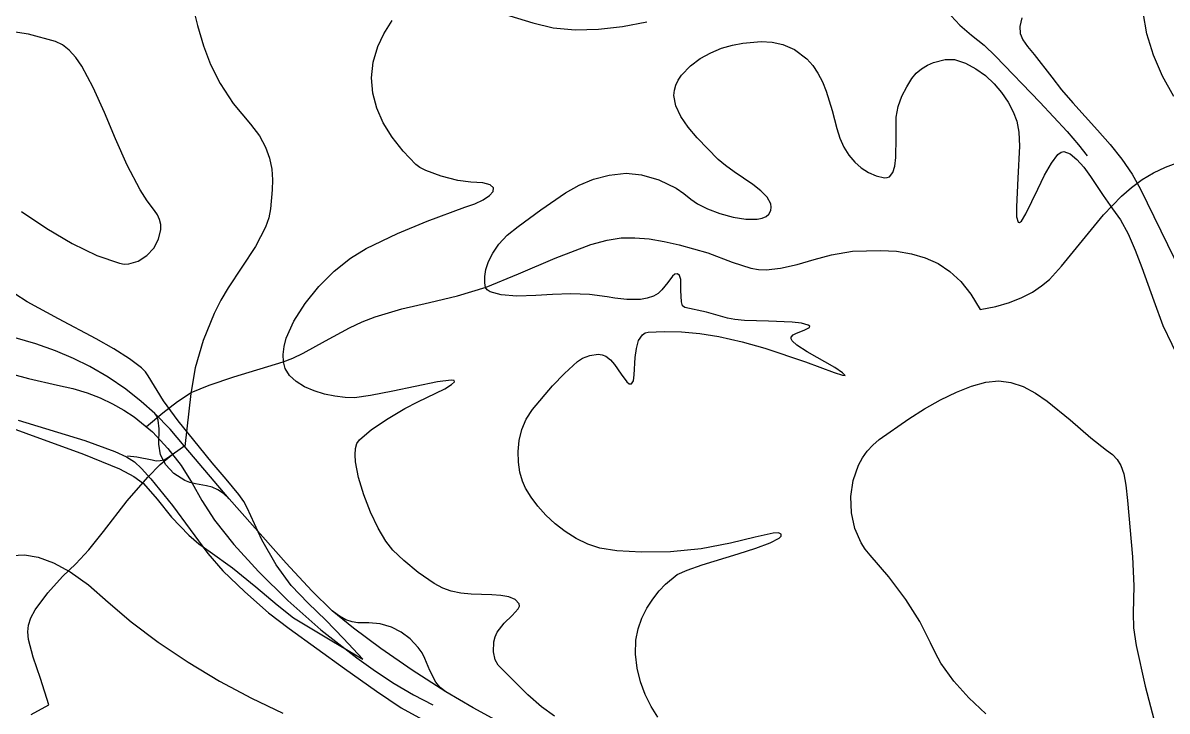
# Model space of a CAD drawing. Header units: millimetres. Extents: x 2 to 2848, y 1 to 2248.
# Drawn here: x 956.2 to 1150, y 591.8 to 708.3 of the extents above; entities that cross this region are included whole.
import ezdxf

# ---------------------------------------------------------------- set-up
doc = ezdxf.new("R2010")
doc.units = ezdxf.units.MM
for name, color, linetype in [('1000m', 7, 'CONTINUOUS'), ('100m', 7, 'CONTINUOUS'), ('200m', 7, 'CONTINUOUS'), ('500m', 7, 'CONTINUOUS'), ('8x', 7, 'CONTINUOUS'), ('8xx', 7, 'CONTINUOUS'), ('8xx淵', 7, 'CONTINUOUS'), ('8x淵', 7, 'CONTINUOUS'), ('州境', 7, 'CONTINUOUS'), ('河川・湖沼', 7, 'CONTINUOUS'), ('禾州市道', 7, 'CONTINUOUS'), ('鹽州線', 7, 'CONTINUOUS')]:
    doc.layers.add(name, color=color, linetype=linetype)

msp = doc.modelspace()

# ---------------------------------------------------------------- linework, layer by layer
at = {"layer": '1000m', "color": 1}
for points in [[(1151.140572, 695.816725), (1149.219468, 699.269934), (1147.681643, 702.801816), (1146.571477, 706.386146), (1145.93335, 709.9967), (1145.858396, 711.990139), (1146.053492, 713.878772), (1146.487077, 715.699075), (1147.12759, 717.487525), (1148.903156, 721.114766), (1151.1277, 725.0523)], [(1119.28976, 591.302688), (1116.407176, 594.027208), (1113.857965, 596.837755), (1111.681964, 599.889171), (1110.746366, 601.553594), (1109.91901, 603.3363), (1108.132152, 606.903727), (1105.721705, 610.680638), (1102.84877, 614.49353), (1099.67445, 618.1689), (1098.864427, 619.161538), (1098.164504, 620.254253), (1097.104221, 622.680313), (1096.512135, 625.327866), (1096.406783, 628.0777), (1096.806696, 630.810603), (1097.730411, 633.407363), (1098.394485, 634.617434), (1099.19646, 635.748766), (1100.138653, 636.786455), (1101.22338, 637.7156), (1106.22149, 641.229284), (1108.900606, 642.906185), (1111.612461, 644.435975), (1114.291577, 645.748293), (1116.872477, 646.772778), (1119.289684, 647.439068), (1121.47772, 647.6768), (1123.540238, 647.413051), (1125.610662, 646.686311), (1127.668166, 645.593344), (1129.69193, 644.230913), (1133.554941, 641.084708), (1137.03311, 638.0218), (1139.738583, 635.943984), (1140.737937, 635.171939), (1141.53741, 634.358075), (1142.163783, 633.337595), (1142.643837, 631.945703), (1143.004352, 630.017604), (1143.27211, 627.3885), (1143.27211, 627.3885), (1144.108506, 617.856513), (1144.358611, 612.955355), (1144.23613, 608.3156), (1144.286728, 605.873279), (1144.720392, 602.882578), (1146.289414, 595.984525), (1148.048191, 589.078409)]]:
    msp.add_lwpolyline(points, dxfattribs=at)
at = {"layer": '100m', "color": 1}
msp.add_lwpolyline([(954.395379, 639.660449), (956.6967, 638.8204), (966.486789, 635.278837), (972.591253, 632.751011), (975.009392, 631.47995), (976.64806, 630.2735), (978.945062, 627.645897), (981.399188, 624.613125), (984.298817, 621.524291), (986.005814, 620.067946), (987.93233, 618.7285), (991.734084, 616.020319), (995.661866, 612.7919), (999.257363, 609.736206), (1002.06226, 607.5462), (1008.508636, 603.64145), (1013.76342, 600.5425), (1010.509051, 604.027275), (1007.499315, 607.139106), (1004.50852, 610.058), (1001.663721, 613.03603), (999.126346, 616.499862), (996.700701, 620.765089), (994.19109, 626.1473), (993.605362, 627.240581), (992.782575, 628.436125), (990.65994, 631.04055), (988.29141, 633.773675), (986.14521, 636.4486), (982.497118, 640.8813), (980.008248, 644.262456), (977.43901, 648.533), (976.978455, 649.185344), (976.27853, 649.888606), (974.271937, 651.419114), (971.641975, 653.06698), (968.611388, 654.774662), (962.239309, 658.139305), (956.93765, 661.0527), (952.743774, 663.764378)], dxfattribs=at)
at = {"layer": '200m', "color": 1}
for points in [[(1034.073619, 710.859311), (1042.58581, 708.2542), (1046.037161, 707.427307), (1049.759247, 707.092866), (1053.683047, 707.191648), (1057.739539, 707.664425), (1061.859702, 708.451968)], [(1046.21582, 590.9155), (1044.059556, 592.513494), (1041.723929, 594.538875), (1036.68156, 599.5421), (1036.199746, 600.426239), (1035.912001, 601.812663), (1035.977823, 603.460405), (1036.193165, 604.306969), (1036.55671, 605.1285), (1037.723175, 606.659672), (1039.064724, 607.969125), (1040.082369, 609.054216), (1040.313793, 609.511799), (1040.27712, 609.9123), (1039.59147, 610.65739), (1038.530734, 611.112583), (1037.174432, 611.3549), (1035.602085, 611.461362), (1032.127339, 611.574811), (1030.383981, 611.73584), (1028.74266, 612.0691), (1027.305751, 612.599402), (1025.874782, 613.338512), (1023.135958, 615.21985), (1020.736775, 617.266487), (1018.88782, 619.0318), (1017.705623, 620.525552), (1016.398654, 622.735262), (1015.097052, 625.42308), (1013.930959, 628.35115), (1013.030515, 631.28162), (1012.525862, 633.976638), (1012.462626, 635.161522), (1012.54714, 636.198348), (1012.795672, 637.057385), (1013.22449, 637.7089), (1015.271166, 639.408633), (1018.054835, 641.290063), (1020.889534, 642.986936), (1023.0893, 644.133), (1027.641993, 646.33425), (1028.802371, 647.025938), (1029.31974, 647.4825), (1029.268081, 647.732933), (1028.719744, 647.802662), (1026.44109, 647.5145), (1018.837213, 645.925412), (1015.083709, 645.174064), (1012.34815, 644.8176), (1010.784648, 644.852468), (1009.069838, 645.055953), (1007.293395, 645.427311), (1005.544995, 645.9658), (1003.914315, 646.670676), (1002.491032, 647.541197), (1001.364822, 648.576619), (1000.62536, 649.7762), (1000.321773, 650.911707), (1000.265424, 652.152055), (1000.436524, 653.478591), (1000.815284, 654.872661), (1002.116626, 657.788789), (1004.011139, 660.751213), (1006.340511, 663.610703), (1008.94643, 666.218033), (1011.670583, 668.423974), (1014.35466, 670.0793), (1019.671103, 672.593203), (1024.703393, 674.703475), (1031.0838, 677.0511), (1032.758741, 677.652482), (1034.166703, 678.333708), (1035.219485, 679.04457), (1035.828885, 679.734863), (1035.906702, 680.354378), (1035.364734, 680.852911), (1034.114781, 681.180254), (1032.06864, 681.2862), (1029.86084, 681.573848), (1027.065251, 682.317638), (1024.446094, 683.296083), (1023.441497, 683.804088), (1022.76759, 684.2877), (1020.596184, 686.572246), (1018.745958, 688.924284), (1017.251295, 691.340856), (1016.146581, 693.819), (1015.466201, 696.355757), (1015.244539, 698.948166), (1015.515981, 701.593267), (1016.31491, 704.2881), (1017.330889, 706.41303), (1018.761005, 708.683863)], [(955.983553, 676.315), (960.257937, 673.441502), (964.5813, 670.908925), (968.748778, 668.890886), (972.55551, 667.561), (973.362199, 667.435109), (974.172319, 667.46572), (975.750292, 667.940561), (977.184309, 668.873743), (978.369246, 670.153487), (979.199984, 671.668015), (979.5714, 673.305545), (979.552011, 674.135506), (979.378372, 674.9543), (979.037342, 675.747956), (978.51578, 676.5025), (977.256437, 678.157189), (976.075062, 680.009497), (973.903329, 684.152792), (971.914807, 688.624032), (970.023721, 693.114862), (968.144299, 697.316929), (966.190765, 700.921877), (965.159402, 702.40407), (964.077347, 703.621352), (962.933877, 704.535176), (961.71827, 705.107), (957.158523, 706.337061), (953.417727, 706.940412)], [(954.33691, 618.099781), (956.463698, 618.212172), (958.812198, 617.816475), (961.394726, 616.8665), (964.223601, 615.316056), (967.31114, 613.118953), (970.66966, 610.229), (974.571938, 606.888182), (979.150128, 603.456527), (984.205615, 600.064904), (989.53978, 596.844188), (994.954008, 593.925247), (1000.249682, 591.438955)]]:
    msp.add_lwpolyline(points, dxfattribs=at)
at = {"layer": '500m', "color": 1}
for points in [[(1125.351556, 709.095322), (1125.018166, 707.67038), (1125.093299, 706.484019), (1125.543997, 705.391888), (1126.337303, 704.249633), (1127.440256, 702.912902), (1130.44327, 699.0786), (1132.088918, 696.943918), (1133.998629, 694.726467), (1138.216765, 690.074888), (1140.328451, 687.656572), (1142.310723, 685.187114), (1144.065213, 682.674421), (1145.49355, 680.1264), (1155.74439, 659.045)], [(1063.723327, 590.747408), (1062.589094, 592.530182), (1061.596517, 594.549387), (1060.795212, 596.744763), (1060.234795, 599.056048), (1059.964882, 601.422981), (1060.03509, 603.7853), (1060.402573, 605.663708), (1061.043889, 607.466567), (1061.894669, 609.161339), (1062.890545, 610.715487), (1063.967149, 612.096475), (1065.060113, 613.271764), (1067.03765, 614.8751), (1068.721335, 615.640807), (1071.230006, 616.504678), (1077.367641, 618.38245), (1080.319275, 619.324121), (1082.741231, 620.219497), (1084.294845, 621.032461), (1084.64019, 621.396754), (1084.64145, 621.7269), (1084.176211, 621.942205), (1083.250794, 621.893858), (1080.234879, 621.232637), (1076.02461, 620.196098), (1071.05089, 619.2371), (1065.902047, 618.735544), (1060.971678, 618.65875), (1056.801452, 618.900331), (1053.93304, 619.3539), (1051.862779, 620.043846), (1049.891333, 620.994542), (1048.040091, 622.157852), (1046.33044, 623.485637), (1044.783768, 624.929762), (1043.421462, 626.442089), (1042.26491, 627.974481), (1041.3355, 629.4788), (1040.796389, 630.709124), (1040.384814, 632.19883), (1040.134803, 633.880955), (1040.080386, 635.688537), (1040.255592, 637.554615), (1040.694448, 639.412227), (1041.430985, 641.194409), (1042.49923, 642.8342), (1045.916001, 646.809062), (1047.954708, 648.933542), (1050.11683, 650.9646), (1050.958544, 651.489081), (1052.236314, 651.972425), (1053.656447, 652.169306), (1054.328121, 652.083659), (1054.92525, 651.8344), (1055.699949, 651.221218), (1056.388178, 650.457919), (1057.546773, 648.79595), (1058.484128, 647.478456), (1058.895809, 647.145751), (1059.28334, 647.1354), (1059.592288, 647.651186), (1059.74446, 648.690836), (1059.91738, 651.625137), (1060.10758, 653.161493), (1060.47991, 654.50512), (1061.119094, 655.476872), (1061.565234, 655.767311), (1062.10986, 655.8976), (1064.813335, 656.00913), (1067.756447, 655.952687), (1070.866874, 655.691402), (1074.07229, 655.1884), (1078.017348, 654.285714), (1081.863889, 653.201745), (1088.731684, 650.895637), (1093.616199, 649.081436), (1094.983641, 648.61235), (1095.45796, 648.5705), (1094.991384, 649.048608), (1093.69811, 649.942862), (1089.04248, 652.5951), (1087.262825, 653.721162), (1086.476532, 654.457664), (1086.294065, 654.795778), (1086.32245, 655.0858), (1086.679018, 655.450228), (1087.225307, 655.762716), (1088.509421, 656.27255), (1089.419543, 656.696659), (1089.49834, 656.901991), (1089.20042, 657.1164), (1088.062139, 657.414611), (1086.461071, 657.597278), (1082.470992, 657.760025), (1078.43102, 657.892734), (1076.767585, 658.037854), (1075.54199, 658.2835), (1071.954925, 659.28985), (1068.33132, 660.0703), (1067.928989, 660.383519), (1067.725632, 661.046333), (1067.656429, 662.949937), (1067.604886, 664.839498), (1067.423605, 665.484758), (1067.05218, 665.7734), (1066.621845, 665.704338), (1066.222763, 665.403734), (1065.41349, 664.3421), (1064.41464, 663.056891), (1063.778585, 662.476818), (1063.01649, 662.0165), (1061.959649, 661.655367), (1060.816638, 661.459636), (1058.488716, 661.431887), (1056.465957, 661.66827), (1055.18159, 661.9038), (1052.17741, 662.282122), (1048.998024, 662.38885), (1045.89032, 662.300728), (1043.10119, 662.0945), (1039.87083, 661.982153), (1037.207697, 662.230275), (1035.356428, 662.747759), (1034.811692, 663.079042), (1034.56166, 663.4435), (1034.435916, 664.277096), (1034.444085, 665.317122), (1034.636305, 666.526025), (1035.062714, 667.86625), (1035.773449, 669.300244), (1036.818648, 670.790453), (1038.248449, 672.299323), (1040.11299, 673.7893), (1043.943333, 676.628442), (1048.127264, 679.510137), (1050.414109, 680.764615), (1052.864093, 681.786939), (1055.502129, 682.496178), (1058.35313, 682.8114), (1060.968223, 682.554586), (1063.909993, 681.687337), (1066.82337, 680.280445), (1068.158454, 679.396755), (1069.35329, 678.4047), (1070.471722, 677.629645), (1072.169132, 676.80118), (1074.237414, 676.022465), (1076.468461, 675.396662), (1078.654168, 675.026933), (1080.586428, 675.016439), (1081.392482, 675.178143), (1082.057134, 675.468341), (1082.554371, 675.899928), (1082.85818, 676.4858), (1082.938819, 677.054657), (1082.852661, 677.618733), (1082.250121, 678.733567), (1081.190907, 679.832339), (1079.815362, 680.917087), (1076.676665, 683.052664), (1075.194202, 684.107568), (1073.95679, 685.1566), (1070.384014, 688.78975), (1068.847903, 690.603098), (1067.615434, 692.407525), (1066.789198, 694.197955), (1066.471787, 695.969312), (1066.535951, 696.846252), (1066.765793, 697.71652), (1067.174139, 698.57948), (1067.77381, 699.4345), (1069.266928, 700.97073), (1070.930763, 702.219125), (1072.707453, 703.205113), (1074.539135, 703.954125), (1076.367947, 704.49159), (1078.136025, 704.842937), (1081.25853, 705.089), (1083.082279, 705.00485), (1084.929145, 704.62775), (1086.867203, 703.748225), (1088.96453, 702.1568), (1089.983463, 701.038682), (1090.859533, 699.725609), (1091.609764, 698.264163), (1092.251181, 696.700925), (1093.275669, 693.455403), (1094.06919, 690.3617), (1094.578853, 688.740053), (1095.259405, 687.243389), (1096.096178, 685.892453), (1097.074504, 684.707987), (1098.179714, 683.710736), (1099.397141, 682.921442), (1100.712115, 682.360849), (1102.10997, 682.0497), (1102.571425, 682.062846), (1102.957245, 682.219272), (1103.528359, 682.910825), (1103.876074, 684.022078), (1104.053149, 685.45075), (1104.106419, 688.851225), (1104.11025, 692.294), (1104.4096, 694.127808), (1105.059331, 695.866038), (1105.89667, 697.449748), (1106.75884, 698.82), (1107.509105, 699.741847), (1108.403232, 700.504659), (1109.390936, 701.113829), (1110.421931, 701.57475), (1112.41265, 702.073416), (1113.9731, 702.0438), (1115.851839, 701.428065), (1117.607815, 700.508597), (1119.222575, 699.338699), (1120.677666, 697.971675), (1121.954635, 696.460829), (1123.035027, 694.859466), (1123.90039, 693.220888), (1124.53227, 691.5984), (1124.865727, 689.758169), (1124.956648, 687.39802), (1124.721283, 681.990338), (1124.446981, 677.120086), (1124.489231, 675.431726), (1124.75455, 674.532), (1124.995492, 674.473108), (1125.300885, 674.71277), (1126.077549, 675.924048), (1128.102094, 680.128438), (1129.240089, 682.466702), (1130.388641, 684.525783), (1131.492809, 685.978256), (1132.01108, 686.374696), (1132.49765, 686.4967), (1133.565634, 686.104), (1134.701265, 685.157763), (1135.865255, 683.817119), (1137.018316, 682.2412), (1139.134505, 679.020063), (1140.73553, 676.7674), (1142.074645, 674.946972), (1143.360187, 672.566484), (1144.579972, 669.813954), (1145.721811, 666.8774), (1147.722912, 661.204291), (1149.266, 657.0513), (1152.280244, 650.740675)]]:
    msp.add_lwpolyline(points, dxfattribs=at)
at = {"layer": '8x', "color": 1}
msp.add_lwpolyline([(1036.93892, 589.8667), (1032.446419, 592.3023), (1027.86586, 595.0127), (1026.892082, 595.766222), (1026.152093, 596.640289), (1025.127252, 598.616562), (1024.29887, 600.67453), (1023.804455, 601.650714), (1023.17448, 602.5472), (1021.797088, 603.980083), (1020.295534, 605.135513), (1018.622565, 605.999136), (1016.73093, 606.5566), (1014.813564, 606.701797), (1012.938334, 606.7317), (1011.960325, 606.88443), (1010.925417, 607.225553), (1009.811131, 607.827475), (1008.59499, 608.7626), (1005.153163, 612.114267), (1000.787764, 616.783562), (991.15149, 627.7011), (990.205243, 628.618111), (989.246895, 629.242669), (988.283159, 629.645198), (987.320751, 629.896125), (985.426777, 630.224869), (984.50864, 630.443536), (983.61869, 630.7923), (981.793061, 631.987933), (980.416563, 633.474462), (979.540115, 635.154586), (979.21464, 636.931), (979.313288, 639.518987), (979.144091, 641.023511), (978.913282, 641.664051), (978.55011, 642.1675), (976.274118, 644.195356), (973.627731, 646.260375), (970.687264, 648.264381), (967.52903, 650.1092), (964.792525, 651.453047), (961.735555, 652.73095), (958.427215, 653.906103), (954.9366, 654.9417)], dxfattribs=at)
at = {"layer": '8xx', "color": 2}
for points in [[(1109.9035, 714.6081), (1113.4114, 709.4631), (1114.879511, 707.851095), (1116.862712, 706.195712), (1119.002833, 704.466848), (1120.9417, 702.6344), (1128.4194, 694.858537), (1133.063744, 689.848086), (1134.992641, 687.607053), (1136.4233, 685.7497)], [(984.814052, 711.680462), (985.770761, 707.817152), (986.79914, 704.365), (988.009398, 701.199767), (989.637279, 697.975463), (991.835578, 694.627802), (994.75709, 691.0925), (996.267406, 689.165485), (997.323696, 687.250531), (997.998066, 685.361124), (998.362621, 683.51075), (998.489466, 681.712895), (998.450705, 679.981044), (998.16479, 676.7693), (997.875389, 675.240049), (997.318722, 673.669319), (995.589001, 670.40475), (990.96188, 663.3925), (989.728679, 661.298611), (988.612643, 659.095027), (986.751407, 654.498462), (985.416848, 649.882192), (984.64764, 645.5256), (983.61865, 636.5453)], [(991.15149, 627.7011), (983.52511, 636.6388), (981.131008, 639.466113), (978.55011, 642.1675)], [(1027.86586, 595.0127), (1022.152143, 598.667638), (1016.834893, 602.337425), (1012.215408, 605.782325), (1008.59499, 608.7626)]]:
    msp.add_lwpolyline(points, dxfattribs=at)
at = {"layer": '8xx淵', "color": 1}
for points in [[(1109.9035, 714.6081), (1113.4114, 709.4631), (1114.879511, 707.851095), (1116.862712, 706.195712), (1119.002833, 704.466848), (1120.9417, 702.6344), (1128.4194, 694.858537), (1133.063744, 689.848086), (1134.992641, 687.607053), (1136.4233, 685.7497)], [(984.814052, 711.680462), (985.770761, 707.817152), (986.79914, 704.365), (988.009398, 701.199767), (989.637279, 697.975463), (991.835578, 694.627802), (994.75709, 691.0925), (996.267406, 689.165485), (997.323696, 687.250531), (997.998066, 685.361124), (998.362621, 683.51075), (998.489466, 681.712895), (998.450705, 679.981044), (998.16479, 676.7693), (997.875389, 675.240049), (997.318722, 673.669319), (995.589001, 670.40475), (990.96188, 663.3925), (989.728679, 661.298611), (988.612643, 659.095027), (986.751407, 654.498462), (985.416848, 649.882192), (984.64764, 645.5256), (983.61865, 636.5453)], [(991.15149, 627.7011), (983.52511, 636.6388), (981.131007, 639.466113), (978.55011, 642.1675)], [(1027.8659, 595.0127), (1022.152178, 598.667638), (1016.834925, 602.337425), (1012.215434, 605.782325), (1008.595, 608.7626)]]:
    msp.add_lwpolyline(points, dxfattribs=at)
at = {"layer": '8x淵', "color": 1}
msp.add_lwpolyline([(1036.93892, 589.8667), (1032.446419, 592.3023), (1027.86586, 595.0127), (1026.892082, 595.766222), (1026.152093, 596.640289), (1025.127252, 598.616562), (1024.29887, 600.67453), (1023.804455, 601.650714), (1023.17448, 602.5472), (1021.797088, 603.980083), (1020.295534, 605.135513), (1018.622565, 605.999136), (1016.73093, 606.5566), (1014.813564, 606.701797), (1012.938334, 606.7317), (1011.960325, 606.88443), (1010.925417, 607.225553), (1009.811131, 607.827475), (1008.59499, 608.7626), (1005.153163, 612.114267), (1000.787764, 616.783562), (991.15149, 627.7011), (990.205243, 628.618111), (989.246895, 629.242669), (988.283159, 629.645198), (987.320751, 629.896125), (985.426777, 630.224869), (984.50864, 630.443536), (983.61869, 630.7923), (981.793061, 631.987933), (980.416563, 633.474462), (979.540115, 635.154586), (979.21464, 636.931), (979.313288, 639.518987), (979.144091, 641.023511), (978.913282, 641.664051), (978.55011, 642.1675), (976.274118, 644.195356), (973.627731, 646.260375), (970.687264, 648.264381), (967.52903, 650.1092), (964.792525, 651.453047), (961.735555, 652.73095), (958.427215, 653.906103), (954.9366, 654.9417)], dxfattribs=at)
at = {"layer": '州境', "color": 1}
for points in [[(977.16409, 639.9129), (979.900261, 642.251488), (982.373339, 644.174977), (984.74118, 645.7126), (987.746292, 646.950602), (991.944094, 648.320163), (1000.26954, 650.8576), (1001.931045, 651.502637), (1003.684937, 652.348278), (1007.44983, 654.4185), (1011.524113, 656.622522), (1013.664743, 657.635413), (1015.86768, 658.5146), (1020.402807, 659.858197), (1025.061955, 660.928925), (1029.820321, 662.049266), (1034.6531, 663.5417), (1040.14527, 665.792705), (1046.344374, 668.453012), (1052.419456, 670.741264), (1055.150815, 671.501694), (1057.53956, 671.8761), (1059.822624, 671.895197), (1062.260716, 671.681759), (1064.785626, 671.276092), (1067.329139, 670.7185), (1072.199124, 669.308766), (1076.32497, 667.775), (1079.473099, 666.726992), (1080.810744, 666.498324), (1082.063123, 666.435537), (1084.529123, 666.714589), (1087.30518, 667.3781), (1090.20526, 668.215295), (1093.142548, 669.015262), (1096.699954, 669.591973), (1101.46039, 669.7594), (1104.180889, 669.598441), (1106.699309, 669.194014), (1109.029453, 668.512371), (1111.185124, 667.519762), (1113.180123, 666.18244), (1115.028254, 664.466655), (1116.743319, 662.338658), (1118.33912, 659.7647), (1120.971017, 660.255023), (1123.305418, 660.929834), (1125.360737, 661.757022), (1127.155385, 662.704475), (1128.707776, 663.740081), (1130.036322, 664.831728), (1132.09553, 667.0547), (1136.67276, 672.6849), (1139.21313, 675.789475), (1142.243081, 678.929225), (1143.935965, 680.396076), (1145.744424, 681.732263), (1147.666183, 682.891299), (1149.69897, 683.8267), (1163.13691, 688.8698)], [(957.642556, 591.201672), (960.60674, 592.8095), (959.190063, 597.273223), (957.957301, 600.911488), (957.183977, 603.879008), (957.055704, 605.159588), (957.14561, 606.3305), (957.548835, 607.544011), (958.284217, 608.90003), (960.43135, 611.802813), (962.946816, 614.565289), (965.19042, 616.7139), (967.391636, 619.051059), (969.891024, 622.151175), (973.89004, 627.378), (977.362876, 631.365275), (979.480777, 633.49485), (981.46713, 635.1421)]]:
    msp.add_lwpolyline(points, dxfattribs=at)
at = {"layer": '河川・湖沼', "color": 4}
msp.add_lwpolyline([(952.294827, 649.384191), (957.151674, 648.043582), (962.05159, 646.9552), (964.665119, 646.356276), (967.087497, 645.622376), (969.328703, 644.764654), (971.398717, 643.794261), (973.30752, 642.72235), (975.06509, 641.560074), (978.166452, 639.009037), (980.782643, 636.230371), (982.993499, 633.313295), (984.878859, 630.347031), (986.51856, 627.4208), (988.666788, 624.084275), (991.917817, 619.986967), (996.111598, 615.367854), (1001.088082, 610.465912), (1006.687222, 605.520119), (1012.748967, 600.769452), (1015.903302, 598.54197), (1019.113269, 596.452886), (1022.358864, 594.532072), (1025.62008, 592.8094)], dxfattribs=at)
at = {"layer": '禾州市道', "color": 1}
msp.add_lwpolyline([(983.63176, 636.6598), (980.71007, 634.5712), (980.133202, 634.267183), (979.475601, 634.106612), (978.778185, 634.095311), (978.08187, 634.2391), (975.52856, 634.732662), (973.92991, 634.9137)], dxfattribs=at)
at = {"layer": '鹽州線', "color": 7}
msp.add_lwpolyline([(955.4104, 641.0297), (966.691843, 637.572425), (971.803301, 635.704681), (973.749037, 634.809763), (975.10614, 633.9689), (976.331353, 632.810563), (977.89201, 631.069033), (981.537316, 626.555513), (987.54754, 618.4405), (990.064467, 615.531889), (993.791625, 611.939213), (997.834495, 608.41668), (1001.29856, 605.7185), (1010.688074, 598.959938), (1016.123876, 595.115867), (1020.28806, 592.3417), (1024.501939, 589.995778)], dxfattribs=at)
at = {"layer": '鹽州線', "color": 1}
msp.add_lwpolyline([(955.4104, 641.0297), (966.691843, 637.572425), (971.803301, 635.704681), (973.749037, 634.809763), (975.10614, 633.9689), (976.331353, 632.810563), (977.89201, 631.069033), (981.537316, 626.555513), (987.54754, 618.4405), (990.064467, 615.531889), (993.791625, 611.939213), (997.834495, 608.41668), (1001.29856, 605.7185), (1010.688074, 598.959938), (1016.123876, 595.115867), (1020.28806, 592.3417), (1024.501939, 589.995778)], dxfattribs=at)

doc.saveas('drawing.dxf')
